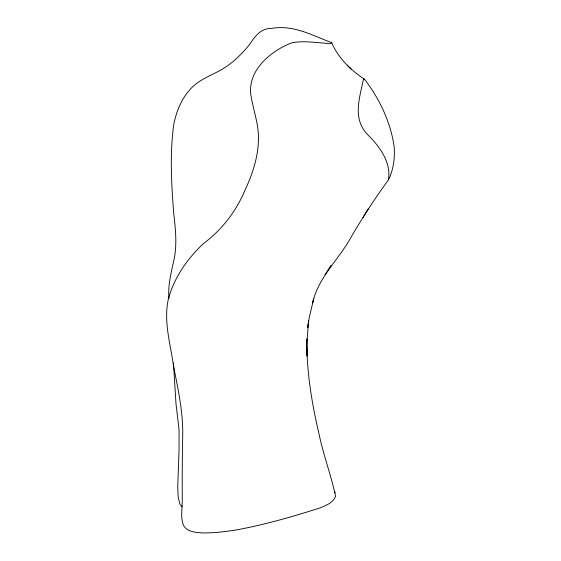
<?xml version="1.0" encoding="UTF-8"?>
<svg xmlns="http://www.w3.org/2000/svg" width="561" height="561" viewBox="0 0 561 561"><rect width="100%" height="100%" fill="white"/><g stroke="black" fill="none" stroke-linecap="round" stroke-linejoin="round"><path stroke-width="0.84" d="M388.45 179.892C391.255 162.886 380.505 147.809 369.271 136.253C351.761 119.991 359.412 98.918 363.465 79.185L364.587 79.255C379.495 98.722 390.603 122.228 394.159 146.561C394.979 157.858 393.527 169.688 388.45 179.892C375.253 197.886 363.163 216.658 351.817 235.879C339.594 258.887 318.382 276.79 312.561 303.192L313.711 298.782L309.293 317.295L307.793 327.435L308.613 320.576L306.713 345.176L307.056 356.088L306.797 338.872C306.53 370.996 311.692 402.98 319.069 434.179C323.388 455.139 331.242 475.476 335.562 496.303C333.36 502.81 325.892 505.384 320.128 507.873C292.723 516.688 264.911 524.64 236.581 529.893C225.585 531.653 214.484 532.999 203.334 532.943C196.189 532.592 185.859 532.087 183.005 524.121C180.607 516.597 182.234 508.603 182.262 500.882C182.157 479.438 182.234 457.986 182.704 436.556C183.3 412.714 178.132 389.404 173.531 366.172C170.509 343.893 163.335 321.369 168.398 298.796C174.226 277.513 187.5 258.397 203.587 243.495C221.749 229.877 235.922 211.637 244.764 190.712L244.785 190.663C252.071 174.997 257.941 158.244 258.39 140.804C259.266 125.573 253.572 111.218 251.09 96.436C246.588 71.093 270.269 51.219 291.475 42.931C302.533 40.546 314.034 42.482 325.17 43.19C327.273 43.141 330.17 44.754 331.74 42.72C312.161 35.329 293.151 24.439 271.096 28.471C260.977 28.183 254.638 36.577 249.785 44.214C241.868 54.052 232.654 63.127 221.693 69.529C211.869 75.139 200.775 78.989 192.479 86.962C182.227 96.864 176.463 110.706 173.749 124.528C169.731 153.623 171.442 183.314 173.622 212.5C175.376 227.514 177.115 242.801 174.408 257.815C171.603 271.159 167.697 284.49 168.987 298.284M366.2 212.191L368.079 209.078L362.981 217.535M329.076 268.607L331.025 265.577L325.05 274.806M182.458 506.478L181.631 506.324L180.081 504.521L178.342 498.126L178.026 494.641L177.76 485.98L179.064 449.74L179.029 429.354L175.986 403.745L173.482 362.995M364.257 79.066C350.555 70.02 338.255 58.035 331.74 42.72M347.196 65.167L350.597 68.547M349.854 67.79L351.158 69.108M334.524 491.555L335.205 492.902"/></g></svg>
